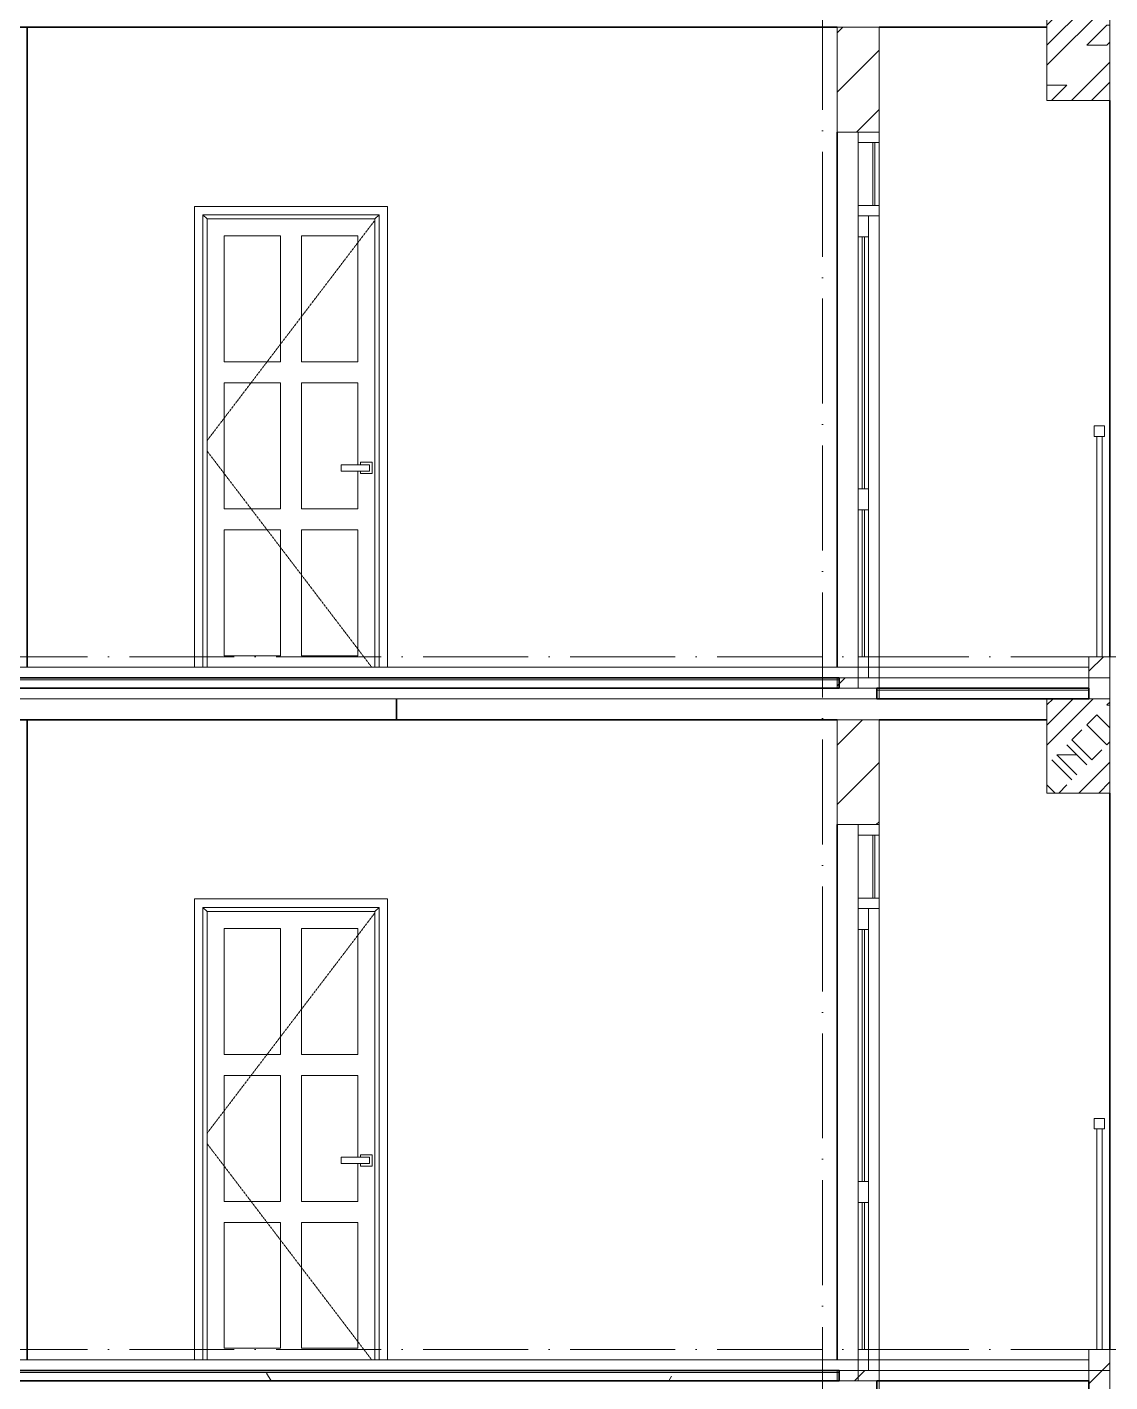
# Model space of a CAD drawing. Header units: millimetres. Extents: x -12680 to 112808, y -16580 to 93550.
# Drawn here: x 35841 to 41001, y 21745 to 28200 of the extents above; entities that cross this region are included whole.
import ezdxf

# ---------------------------------------------------------------- set-up
doc = ezdxf.new("R2010")
doc.units = ezdxf.units.MM
doc.linetypes.add('Dash 1_16__2_', pattern=[3.175, 1.5875, -1.5875])
doc.linetypes.add('Grid Line', pattern=[14, 10, -2, 0, -2])
for name, color, linetype, lineweight in [('A-DOOR', 31, 'Continuous', 9), ('A-FLOR-HRAL', 41, 'Continuous', 5), ('A-FLOR-MCUT', 3, 'Continuous', 9), ('CUA', 31, 'Continuous', 9), ('HATCH-TUONG', 152, 'Continuous', 9), ('NET CAT', 3, 'Continuous', 5), ('NET CATConcrete', 3, 'Continuous', 5), ('NET THAY 2', 55, 'Continuous', 5), ('NET-CAT', 3, 'Continuous', 9), ('NET-THAY', 2, 'Continuous', 15), ('TRUC', 225, 'Continuous', 5)]:
    doc.layers.add(name, color=color, linetype=linetype, lineweight=lineweight)
pattern_1 = [(0, (41462.07, 40400), (1625.6, 406.4), [67.056, -1152.144, 67.056, -1152.144, -6502.4]), (0, (41462.07, 40400), (1625.6, 406.4), [-2438.4, 67.056, -2371.344, 67.056, -1152.144, -2844.8]), (0, (41462.07, 40400), (1625.6, 406.4), [-6096, 67.056, -745.744, 67.056, -1964.944]), (120, (42071.68, 40603.2), (-1164.753, 1204.611), [67.056, -1152.144, 67.056, -7654.544]), (120, (42071.68, 40603.2), (-1164.753, 1204.611), [-1286.256, -1152.144, 67.056, -2371.344, -4064]), (120, (42071.68, 40603.2), (-1164.753, 1204.611), [-4876.8, 67.056, -1152.144, 67.056, -2777.744]), (120, (42071.68, 40603.2), (-1164.753, 1204.611), [-6163.056, -745.744, 67.056, -1964.944]), (240, (42274.88, 41416), (-460.847, -1611.011), [67.056, -1152.144, 67.056, -7654.544]), (240, (42274.88, 41416), (-460.847, -1611.011), [-1286.256, -1152.144, 67.056, -2371.344, -4064]), (240, (42274.88, 41416), (-460.847, -1611.011), [-4876.8, 67.056, -1152.144, 67.056, -2777.744]), (240, (42274.88, 41416), (-460.847, -1611.011), [-6163.056, -745.744, 67.056, -1964.944])]
pattern_2 = [(45, (41462.07, 40400), (-141.4214, 141.4214), [])]
pattern_3 = [(45, (41557.3, 40400), (-476.246, 476.246), []), (45, (41652.6, 40400), (-476.246, 476.246), []), (45, (41462.1, 40400), (-476.246, 476.246), []), (45, (41938.3, 40400), (-476.246, 476.246), []), (45, (42033.6, 40400), (-476.246, 476.246), []), (0, (41843.1, 40495.25), (0, 952.5), [95.25, -857.25]), (0, (41938.3, 40590.5), (0, 952.5), [95.25, -857.25]), (45, (41843.1, 40495.25), (0, 952.49), [134.684, -1212.34]), (45, (41938.3, 40495.25), (0, 952.49), [134.684, -1212.34]), (0, (41843.1, 40495.25), (0, 952.5), [95.25, -857.25]), (90, (41366.8, 40495.25), (-952.5, 6e-14), [95.25, -857.25]), (90, (41462.1, 40495.25), (-952.5, 6e-14), [190.5, -762]), (45, (41366.8, 40590.5), (0, 952.49), [134.684, -1212.34]), (90, (42224.1, 40781), (-952.5, 6e-14), [95.25, -857.25]), (0, (42128.8, 40781), (0, 952.5), [95.25, -857.25]), (45, (42128.8, 40781), (0, 952.49), [134.684, -1212.34]), (0, (42319.3, 40495.25), (0, 952.5), [95.25, -857.25]), (0, (42319.3, 40971.5), (0, 952.5), [95.25, -857.25]), (90, (42509.8, 41066.75), (-952.5, 6e-14), [95.25, -857.25]), (45, (42319.3, 40971.5), (0, 952.49), [269.367, -1077.66]), (45, (42414.6, 40971.5), (0, 952.49), [134.684, -1212.34]), (45, (42605.1, 41162), (0, 952.49), [134.684, -1212.34]), (0, (42605.1, 41257.25), (0, 952.5), [95.25, -857.25]), (90, (42605.1, 41162), (-952.5, 6e-14), [95.25, -857.25]), (0, (41938.3, 41162), (0, 952.5), [95.25, -857.25]), (0, (42128.8, 41257.25), (0, 952.5), [95.25, -857.25]), (90, (42033.6, 41162), (-952.5, 6e-14), [95.25, -857.25]), (90, (42128.8, 41162), (-952.5, 6e-14), [95.25, -857.25]), (45, (41938.3, 41162), (0, 952.49), [134.684, -1212.34]), (45, (42128.8, 41162), (0, 952.49), [134.684, -1212.34]), (135, (41581.06, 40614.8), (-952.49, 6e-14), [134.684, -1212.34]), (135, (41700.2, 40733.4), (-952.49, 6e-14), [134.684, -1212.34]), (135, (41771.64, 40804.8), (-952.49, 6e-14), [134.684, -1212.34]), (135, (41795.45, 40828.6), (-952.49, 6e-14), [134.684, -1212.34]), (135, (41843.1, 40876.25), (-952.49, 6e-14), [134.684, -1212.34]), (135, (41866.9, 40900.06), (-952.49, 6e-14), [134.684, -1212.34]), (135, (41938.3, 40971.5), (-952.49, 6e-14), [134.684, -1212.34]), (135, (41985.95, 41019.1), (-952.49, 6e-14), [134.684, -1212.34]), (45, (41581.06, 40614.8), (0, 952.49), [95.25, -1251.776]), (45, (41700.2, 40733.4), (0, 952.49), [67.36, -1279.665]), (45, (41866.9, 40900.06), (0, 952.49), [67.36, -1279.665]), (45, (41771.64, 40995.3), (0, 952.49), [67.36, -1279.665]), (45, (41938.3, 40971.5), (0, 952.49), [67.36, -1279.665]), (45, (41843.1, 41066.75), (0, 952.49), [67.36, -1279.665]), (0, (41486.3, 40709.5), (0, 952.5), [190.043, -762.457]), (0, (41700.2, 40923.9), (0, 952.5), [95.25, -857.25])]

# ---------------------------------------------------------------- blocks, each defined once
blk = doc.blocks.new('CUA PHONG NGU - Type 1-60190-MẶT CẮT B-B')
at = {"layer": 'A-DOOR', "color": 50}
for p, q in [((36779.2, 23305), (36779.2, 23905)), ((36779.2, 23905), (37048.2, 23905)), ((37048.2, 23905), (37048.2, 23305)), ((37148.2, 23305), (37148.2, 23905)), ((37148.2, 23905), (37417.2, 23905)), ((37417.2, 23905), (37417.2, 23305)), ((37048.2, 23305), (36779.2, 23305)), ((37417.2, 23305), (37148.2, 23305)), ((36779.2, 22605), (36779.2, 23205)), ((36779.2, 23205), (37048.2, 23205)), ((37048.2, 23205), (37048.2, 22605)), ((37148.2, 22605), (37148.2, 23205)), ((37148.2, 23205), (37417.2, 23205)), ((37417.2, 23205), (37417.2, 22815)), ((37417.2, 22785), (37417.2, 22605)), ((37048.2, 22605), (36779.2, 22605)), ((37417.2, 22605), (37148.2, 22605)), ((36779.2, 21905), (36779.2, 22505)), ((36779.2, 22505), (37048.2, 22505)), ((37048.2, 22505), (37048.2, 21905)), ((37148.2, 21905), (37148.2, 22505)), ((37148.2, 22505), (37417.2, 22505)), ((37417.2, 22505), (37417.2, 21905)), ((37048.2, 21905), (36779.2, 21905)), ((37417.2, 21905), (37148.2, 21905))]:
    blk.add_line(p, q, dxfattribs=at)
at = {"layer": 'CUA'}
for p, q in [((36638.2, 24046), (37558.2, 24046)), ((36638.2, 21850), (36638.2, 24046)), ((37558.2, 24046), (37558.2, 21850)), ((36698.2, 23986), (36678.2, 24006)), ((36678.2, 24006), (36678.2, 21850)), ((36678.2, 24006), (37518.2, 24006)), ((36698.2, 23986), (36698.2, 21850)), ((37498.2, 23986), (36698.2, 23986)), ((37498.2, 23986), (37518.2, 24006)), ((37498.2, 21850), (37498.2, 23986)), ((37518.2, 24006), (37518.2, 21850))]:
    blk.add_line(p, q, dxfattribs=at)
at = {"layer": 'CUA', "color": 50, "linetype": 'Dash 1_16__2_'}
for p, q in [((37498.2, 23980.1), (36698.2, 22929.9)), ((36698.2, 22880.1), (37483, 21850))]:
    blk.add_line(p, q, dxfattribs=at)
at = {"layer": 'CUA', "color": 50}
for p, q in [((37337.2, 22815), (37472.2, 22815)), ((37337.2, 22815), (37337.2, 22785)), ((37429.7, 22827.5), (37429.7, 22815)), ((37484.7, 22827.5), (37429.7, 22827.5)), ((37472.2, 22785), (37472.2, 22815)), ((37484.7, 22772.5), (37484.7, 22827.5)), ((37472.2, 22785), (37337.2, 22785)), ((37429.7, 22785), (37429.7, 22772.5)), ((37429.7, 22772.5), (37484.7, 22772.5))]:
    blk.add_line(p, q, dxfattribs=at)
blk = doc.blocks.new('CUA LO GIA - DB6-202766-MẶT CẮT B-B')
at = {"layer": 'CUA', "color": 50}
for p, q in [((39900.5, 24400), (39800.5, 24400)), ((39800.5, 24400), (39800.5, 24350)), ((39900.5, 24350), (39900.5, 24400)), ((39800.5, 24350), (39900.5, 24350)), ((39800.5, 24350), (39800.5, 24050)), ((39880.5, 24350), (39870.5, 24350)), ((39870.5, 24350), (39870.5, 24050)), ((39880.5, 24050), (39880.5, 24350)), ((39900.5, 24350), (39900.5, 24050)), ((39900.5, 24050), (39800.5, 24050)), ((39800.5, 24050), (39800.5, 24000)), ((39870.5, 24050), (39880.5, 24050)), ((39900.5, 24000), (39900.5, 24050)), ((39800.5, 24000), (39900.5, 24000)), ((39800.5, 24000), (39800.5, 23900)), ((39850.5, 24000), (39800.5, 24000)), ((39850.5, 23900), (39850.5, 24000)), ((39900.5, 21850), (39900.5, 24000)), ((39800.5, 23900), (39850.5, 23900)), ((39800.5, 22700), (39800.5, 23900)), ((39830.5, 23900), (39820.5, 23900)), ((39820.5, 23900), (39820.5, 22700)), ((39830.5, 22700), (39830.5, 23900)), ((39850.5, 22700), (39850.5, 23900)), ((39800.5, 22700), (39800.5, 22600)), ((39850.5, 22700), (39800.5, 22700)), ((39820.5, 22700), (39830.5, 22700)), ((39850.5, 22600), (39850.5, 22700)), ((39800.5, 22600), (39850.5, 22600)), ((39800.5, 21900), (39800.5, 22600)), ((39830.5, 22600), (39820.5, 22600)), ((39820.5, 22600), (39820.5, 21900)), ((39830.5, 21900), (39830.5, 22600)), ((39850.5, 21900), (39850.5, 22600)), ((39800.5, 21900), (39800.5, 21800)), ((39850.5, 21900), (39800.5, 21900)), ((39820.5, 21900), (39830.5, 21900)), ((39850.5, 21800), (39850.5, 21900)), ((39900.5, 21800), (39800.5, 21800)), ((39800.5, 21800), (39800.5, 21750)), ((39800.5, 21800), (39850.5, 21800)), ((39900.5, 21750), (39900.5, 21800)), ((39800.5, 21750), (39900.5, 21750))]:
    blk.add_line(p, q, dxfattribs=at)
blk = doc.blocks.new('Railing - 25mm-77671-MẶT CẮT B-B')
at = {"layer": 'NET THAY 2', "color": 50, "lineweight": 9}
for p, q in [((40938, 21900), (40938, 22950)), ((40963, 21900), (40963, 22950))]:
    blk.add_line(p, q, dxfattribs=at)
blk = doc.blocks.new('Railing - Railing-227133-MẶT CẮT B-B')
at = {"layer": 'A-FLOR-HRAL', "color": 50, "lineweight": 9}
for p, q in [((40975.5, 23000), (40925.5, 23000)), ((40925.5, 23000), (40925.5, 22950)), ((40975.5, 22950), (40975.5, 23000)), ((40925.5, 22950), (40975.5, 22950))]:
    blk.add_line(p, q, dxfattribs=at)
blk.add_blockref('Railing - 25mm-77671-MẶT CẮT B-B', (0, 0))
blk = doc.blocks.new('ALC1807-ASCENT PLAZA-TANG DIEN HINH-TANG 5_rvt-1-MẶT CẮT B-B')
at = {"layer": 'HATCH-TUONG'}
h = blk.add_hatch(dxfattribs=at)
h.set_pattern_fill('FP_50', color=50, style=0, pattern_type=2)
h.set_pattern_definition(pattern_2)
h.paths.add_polyline_path([(39700.5, 21750), (39900.5, 21750), (39900.5, 21800), (39700.5, 21800)], flags=0)
h.paths.add_polyline_path([(39700.5, 24400), (39900.5, 24400), (39900.5, 24900), (39700.5, 24900), (39700.5, 24428.5)], flags=0)
h = blk.add_hatch(dxfattribs=at)
h.set_pattern_fill('FP_50', color=50, style=0, pattern_type=2)
h.set_pattern_definition(pattern_2)
h.paths.add_polyline_path([(41000.5, 21700), (41000.5, 21900), (40900.5, 21900), (40900.5, 21700)], flags=0)
at = {"layer": 'NET CAT', "lineweight": 9}
h = blk.add_hatch(dxfattribs=at)
h.set_pattern_fill('FP_51', color=50, style=0, pattern_type=2)
h.set_pattern_definition(pattern_1)
h.paths.add_polyline_path([(38883.6, 21750), (39710.5, 21750), (39710.5, 21790), (34140.5, 21790), (34140.5, 21750), (37962.8, 21750)], flags=0)
at = {"layer": 'A-FLOR-MCUT', "color": 50}
blk.add_line((39710.5, 21790), (34140.5, 21790), dxfattribs=at)
at = {"layer": 'NET-CAT', "color": 50}
for p, q in [((39900.5, 24900), (39700.5, 24900)), ((39700.5, 24900), (39700.5, 24400)), ((39900.5, 24400), (39900.5, 24900)), ((39700.5, 24400), (39900.5, 24400)), ((41000.5, 21900), (40900.5, 21900)), ((40900.5, 21900), (40900.5, 21700)), ((41000.5, 21700), (41000.5, 21900)), ((39900.5, 21800), (39700.5, 21800)), ((39700.5, 21800), (39700.5, 21750)), ((39900.5, 21750), (39900.5, 21800)), ((39700.5, 21750), (39900.5, 21750))]:
    blk.add_line(p, q, dxfattribs=at)
at = {"layer": 'NET-CAT', "color": 130, "lineweight": 35}
for p, q in [((39710.5, 21800), (34140.5, 21800)), ((39710.5, 21750), (39710.5, 21800)), ((34140.5, 21750), (39710.5, 21750)), ((40900.5, 21750), (39890.5, 21750)), ((39890.5, 21750), (39890.5, 21700)), ((40900.5, 21700), (40900.5, 21750))]:
    blk.add_line(p, q, dxfattribs=at)
at = {"layer": 'NET-THAY', "color": 130, "lineweight": 35}
for p, q in [((37600.5, 25000), (37600.5, 24900)), ((35840.5, 24900), (34840.5, 24900)), ((39700.5, 24900), (35840.5, 24900)), ((35840.5, 24900), (35840.5, 21850)), ((40700.5, 24900), (39900.5, 24900)), ((41000.5, 21900), (41000.5, 24550)), ((39700.5, 21850), (39700.5, 24400))]:
    blk.add_line(p, q, dxfattribs=at)
at = {"color": 130, "lineweight": 35}
for name in ['CUA LO GIA - DB6-202766-MẶT CẮT B-B', 'CUA PHONG NGU - Type 1-60190-MẶT CẮT B-B', 'Railing - Railing-227133-MẶT CẮT B-B']:
    blk.add_blockref(name, (0, 0), dxfattribs=at)
blk = doc.blocks.new('ALC1807-ASCENT PLAZA-TANG DIEN HINH-TANG 5_rvt-2-MẶT CẮT B-B')
at = {"layer": 'HATCH-TUONG'}
h = blk.add_hatch(dxfattribs=at)
h.set_pattern_fill('FP_50', color=50, style=0, pattern_type=2)
h.set_pattern_definition(pattern_2)
h.paths.add_polyline_path([(39700.5, 25050), (39900.5, 25050), (39900.5, 25100), (39700.5, 25100)], flags=0)
h.paths.add_polyline_path([(39700.5, 27700), (39900.5, 27700), (39900.5, 28200), (39700.5, 28200), (39700.5, 27827.5)], flags=0)
h = blk.add_hatch(dxfattribs=at)
h.set_pattern_fill('FP_50', color=50, style=0, pattern_type=2)
h.set_pattern_definition(pattern_2)
h.paths.add_polyline_path([(41000.5, 25000), (41000.5, 25200), (40900.5, 25200), (40900.5, 25000)], flags=0)
at = {"layer": 'NET CAT', "lineweight": 9}
h = blk.add_hatch(dxfattribs=at)
h.set_pattern_fill('FP_51', color=50, style=0, pattern_type=2)
h.set_pattern_definition(pattern_1)
h.paths.add_polyline_path([(39343.9, 25090), (39710.5, 25090), (39710.5, 25100), (34140.5, 25100), (34140.5, 25090), (38883.6, 25090)], flags=0)
h = blk.add_hatch(dxfattribs=at)
h.set_pattern_fill('FP_51', color=50, style=0, pattern_type=2)
h.set_pattern_definition(pattern_1)
h.paths.add_polyline_path([(39343.9, 25050), (39710.5, 25050), (39710.5, 25090), (34140.5, 25090), (34140.5, 25050), (38883.6, 25050)], flags=0)
at = {"layer": 'A-FLOR-MCUT', "color": 50}
for p, q in [((39710.5, 25090), (34140.5, 25090)), ((40900.5, 25040), (39890.5, 25040))]:
    blk.add_line(p, q, dxfattribs=at)
at = {"layer": 'NET-CAT', "color": 50}
for p, q in [((39900.5, 28200), (39700.5, 28200)), ((39700.5, 28200), (39700.5, 27700)), ((39900.5, 27700), (39900.5, 28200)), ((39700.5, 27700), (39900.5, 27700)), ((41000.5, 25200), (40900.5, 25200)), ((40900.5, 25200), (40900.5, 25000)), ((41000.5, 25000), (41000.5, 25200)), ((39900.5, 25100), (39700.5, 25100)), ((39700.5, 25100), (39700.5, 25050)), ((39700.5, 25050), (39900.5, 25050)), ((39900.5, 25050), (39900.5, 25100)), ((40900.5, 25000), (41000.5, 25000))]:
    blk.add_line(p, q, dxfattribs=at)
at = {"layer": 'NET-CAT', "color": 130, "lineweight": 35}
for p, q in [((39710.5, 25100), (34140.5, 25100)), ((34140.5, 25050), (39710.5, 25050)), ((39710.5, 25050), (39710.5, 25100)), ((40900.5, 25050), (39890.5, 25050)), ((39890.5, 25050), (39890.5, 25000)), ((40900.5, 25000), (40900.5, 25050)), ((39890.5, 25000), (40900.5, 25000))]:
    blk.add_line(p, q, dxfattribs=at)
at = {"layer": 'NET-THAY', "color": 130, "lineweight": 35}
for p, q in [((35840.5, 28200), (34840.5, 28200)), ((39700.5, 28200), (35840.5, 28200)), ((35840.5, 28200), (35840.5, 25150)), ((40700.5, 28200), (39900.5, 28200)), ((41000.5, 25200), (41000.5, 27850)), ((39700.5, 25150), (39700.5, 27700))]:
    blk.add_line(p, q, dxfattribs=at)
at = {"color": 130, "lineweight": 35}
for name in ['CUA LO GIA - DB6-202766-MẶT CẮT B-B', 'CUA PHONG NGU - Type 1-60190-MẶT CẮT B-B', 'Railing - Railing-227133-MẶT CẮT B-B']:
    blk.add_blockref(name, (0, 3300), dxfattribs=at)

msp = doc.modelspace()

# ---------------------------------------------------------------- hatches: boundary and pattern name
at = {"layer": 'NET CATConcrete'}
h = msp.add_hatch(dxfattribs=at)
h.set_pattern_fill('FP_1', color=256, style=0, pattern_type=2)
h.set_pattern_definition(pattern_3)
h.paths.add_polyline_path([(40700.5, 27850), (41000.5, 27850), (41000.5, 28300), (40700.5, 28300)], flags=0)
h = msp.add_hatch(dxfattribs=at)
h.set_pattern_fill('FP_1', color=256, style=0, pattern_type=2)
h.set_pattern_definition(pattern_3)
h.paths.add_polyline_path([(40700.5, 24550), (41000.5, 24550), (41000.5, 25000), (40700.5, 25000)], flags=0)

# ---------------------------------------------------------------- linework, layer by layer
at = {"layer": 'NET CAT', "lineweight": 13}
for p, q in [((40700.5, 28300), (40700.5, 27850)), ((41000.5, 27850), (41000.5, 28300)), ((40700.5, 27850), (41000.5, 27850)), ((40700.5, 25000), (40700.5, 24550)), ((41000.5, 24550), (41000.5, 25000)), ((40700.5, 24550), (41000.5, 24550))]:
    msp.add_line(p, q, dxfattribs=at)
at = {"layer": 'NET CATConcrete'}
msp.add_line((41000.5, 25000), (40700.5, 25000), dxfattribs=at)
at = {"layer": 'NET-CAT', "lineweight": 15}
for p, q in [((39900.5, 25150), (34050.5, 25150)), ((39900.5, 25150), (39900.5, 25000)), ((41000.5, 25100), (39900.5, 25100)), ((41000.5, 25000), (41000.5, 25100)), ((32350.5, 25000), (40700.5, 25000)), ((39900.5, 21850), (34050.5, 21850)), ((39900.5, 21850), (39900.5, 21700)), ((41000.5, 21800), (39900.5, 21800)), ((41000.5, 21700), (41000.5, 21800))]:
    msp.add_line(p, q, dxfattribs=at)
at = {"layer": 'NET-THAY', "lineweight": 9}
for p, q in [((39900.5, 25150), (40900.5, 25150)), ((40700.5, 25000), (41000.5, 25000)), ((39900.5, 21850), (40900.5, 21850))]:
    msp.add_line(p, q, dxfattribs=at)
at = {"layer": 'TRUC', "linetype": 'Grid Line', "ltscale": 50}
for p, q in [((39630.5, -7898.8), (39630.5, 91838.4)), ((-12679, 25200), (108517.8, 25200)), ((-12679, 21900), (108517.8, 21900))]:
    msp.add_line(p, q, dxfattribs=at)

# ---------------------------------------------------------------- block references
at = {"lineweight": 5}
for name in ['ALC1807-ASCENT PLAZA-TANG DIEN HINH-TANG 5_rvt-2-MẶT CẮT B-B', 'ALC1807-ASCENT PLAZA-TANG DIEN HINH-TANG 5_rvt-1-MẶT CẮT B-B']:
    msp.add_blockref(name, (0, 0), dxfattribs=at)

doc.saveas('drawing.dxf')
